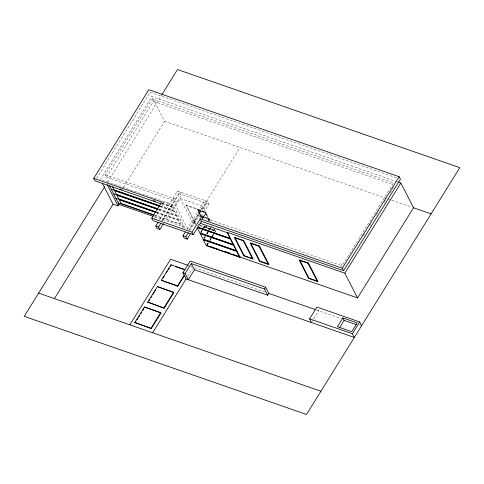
<?xml version="1.0" encoding="UTF-8"?>
<svg xmlns="http://www.w3.org/2000/svg" width="484" height="484" viewBox="0 0 484 484"><rect width="100%" height="100%" fill="white"/><g stroke="black" fill="none" stroke-linecap="round" stroke-linejoin="round"><path stroke-width="0.36" stroke-dasharray="2.42 1.81" d="M96.588 178.293L150.07 92.184L396.874 177.961M397.297 181.79L151.915 96.498L100.394 179.449L175.831 205.67L188.155 229.749M177.071 201.719L106.407 177.156L105.137 174.682L152.182 98.942L393.589 182.849L341.323 267.005M106.407 177.156L153.446 101.416L152.182 98.942M107.454 182.293L161.571 95.16M123.359 187.604L164.578 121.248L151.915 96.498M154.571 218.163L163.06 204.496L161.795 202.022M159.629 219.863L177.513 191.065L207.69 201.556L208.955 204.03L200.388 217.83M161.789 220.904L178.784 193.539L177.513 191.065M162.4 220.825L180.284 192.027L181.554 194.501L164.953 221.23M183.121 228L172.492 207.225L173.423 205.718L162.763 202.016M175.831 205.67L180.314 198.458L202.947 206.323L206.009 212.307L202.276 218.308M180.314 198.458L192.977 223.203L195.494 224.08L186.074 205.01L197.393 208.943L202.191 218.326M183.781 228.17L184.398 227.165L173.423 205.718M201.132 217.588L197.018 209.548L197.393 208.943M198.174 210.286L198.361 209.989L205.525 212.476L208.289 218.55L205.337 212.778L198.174 210.286L201.126 216.064L208.689 218.665L209.675 220.589M186.951 229.331L204.823 200.558L206.087 203.032L189.286 230.082M195.5 224.376L193.8 221.055L202.947 206.323M188.494 230.414L240.016 147.469M189.788 230.384L207.69 201.556M201.126 216.064L198.361 209.989M202.324 218.399L201.525 216.173L202.512 218.096M197.551 225.919L200.309 221.478M202.463 218.375L206.009 212.67L197.018 209.548M202.487 218.726L206.22 213.081L202.675 218.786M209.487 220.886L208.689 218.665M200.322 232.737L201.901 230.202M203.474 227.668L204.653 225.768M208.199 220.063L208.985 218.792L206.033 213.02M200.908 232.169L202.875 228.999M203.268 228.363L205.234 225.199M207.993 220.758L208.985 218.792M200.927 232.514L202.112 230.614M203.685 228.079L205.652 224.909M208.017 221.103L209.384 219.27L208.598 220.541M201.114 232.58L202.3 230.68M203.873 228.145L205.839 224.975M214.333 229.241L215.58 231.425L206.62 228.309L206.995 227.71L206.305 226.373M207.273 228.073L207.461 227.77L214.624 230.263L214.436 230.566L207.273 228.073L206.347 226.27M203.885 238.291L205.065 236.386M206.638 233.851L207.424 232.586M209.003 230.051L210.183 228.145M210.576 227.516L211.756 225.611M204.042 238.346L205.222 236.44M206.795 233.905L208.767 230.741M209.161 230.106L211.127 226.936M204.49 238.067L205.276 236.803M206.849 234.268L208.029 232.362M209.608 229.827L210.788 227.928M204.647 238.122L205.434 236.857M207.007 234.323L208.187 232.417M209.766 229.882L210.945 227.982M206.638 245.14L208.217 242.599M209.79 240.058L210.976 238.152M211.369 237.517L213.341 234.341M207.188 244.559L208.374 242.653M209.947 240.112L211.925 236.936M212.319 236.301L214.291 233.125M214.684 232.489L215.471 231.219M206.65 245.497L208.64 242.284M209.04 241.643L211.036 238.437M211.435 237.789L213.825 233.941M214.224 233.3L215.61 231.068L199.735 225.55M187.592 276.491L192.596 268.432M207.69 244.13L208.477 242.859M210.056 240.318L212.028 237.142M212.422 236.507L214.787 232.695M363.544 235.732L364.736 233.82M369.492 226.161L371.869 222.338M376.231 215.313L379.002 210.849M384.157 202.554L385.742 200.001M390.098 192.983L393.667 187.241M311.472 322.562L318.787 310.782L317.522 308.308M153.446 101.416L392.712 184.579M164.578 121.248L387.109 198.591M387.823 198.839L412.102 207.279M178.784 193.539L208.955 204.03M105.137 174.682L175.807 199.245M185.886 205.313L206.009 212.307M201.314 215.761L208.477 218.248M201.338 216.475L208.501 218.962M162.188 203.171L174.27 207.37M162.079 203.474L171.336 206.692L173.236 210.401L160.422 205.948M161.831 203.516L172.492 207.225M161.644 204.006L163.06 204.496M160.246 206.226L176.593 211.907M160.131 206.523L173.659 211.23L175.559 214.938L159.182 209.245M193.8 221.055L197.569 222.362M159.012 209.53L178.911 216.445M158.891 209.826L175.982 215.761L177.882 219.476L156.52 212.052M199.922 225.254L206.995 227.71M156.362 212.337L181.234 220.982M156.943 212.875L178.3 220.299L180.199 224.013L154.571 215.102M154.42 215.392L183.557 225.514M154.553 216.79L184.398 227.165M190.514 266.2L191.942 266.696M194.792 267.688L265.25 292.173M316.645 310.038L341.274 318.599M359.545 324.952L361.651 325.684M340.803 263.326L342.067 265.801L198.73 215.979L200.001 218.453M206.009 212.67L206.22 213.081M209.173 218.859L209.384 219.27M209.197 219.204L210.183 221.127M214.007 229.059L214.624 230.263M213.819 229.362L214.436 230.566M205.591 226.3L206.62 228.309M186.074 205.01L195.675 223.777M173.036 198.283L174.3 200.757"/><path stroke-width="0.73" d="M160.93 203.758L95.003 180.841L93.739 178.366L148.806 89.709L399.173 176.727L400.443 179.201L343.598 270.719L201.519 221.339L200.255 218.865L191.997 232.163L193.261 234.637L201.519 221.339M104.671 186.776L24.2 316.342L306.511 414.461L459.8 167.658L177.489 69.539L161.971 94.519M54.414 298.616L113.056 204.194L102.445 183.466M113.056 204.194L118.084 205.942L119.016 204.442L109.221 185.293M193.261 234.637L153.029 220.65L151.758 218.175L161.795 202.022L93.739 178.366M163.374 223.771L159.817 229.501L157.046 228.539L155.781 226.064L158.056 222.398M159.817 229.501L158.552 227.026L160.827 223.36M190.611 233.572L187.126 239.175L184.259 238.176L182.994 235.702L185.366 231.89M129.851 324.837L170.574 259.267L188.379 265.456M187.126 239.175L185.862 236.7L188.234 232.889M134.879 322.489L144.51 306.977L160.742 312.616L160.936 313.003L151.304 328.515L134.879 322.489L151.304 328.515M147.753 302.119L157.391 286.601L173.617 292.239L173.81 292.626L164.179 308.145L147.753 302.119L164.179 308.145M184.694 275.106L177.755 286.28L161.329 280.254L170.967 264.736L185.082 269.642M135.072 322.876L135.847 321.636M137.002 319.773L138.158 317.909M138.926 316.669L139.701 315.429M140.856 313.565L141.624 312.325M142.786 310.462L143.942 308.604M149.108 300.643L149.877 299.402M151.032 297.539L151.807 296.299M152.962 294.435L154.118 292.572M154.886 291.332L155.66 290.091M163.072 278.155L164.227 276.291M166.538 272.571L167.313 271.33M168.468 269.467L169.237 268.227M170.392 266.363L171.167 265.123L170.967 264.736M236.476 250.972L203.189 239.405L200.237 233.633L200.533 233.149L233.82 244.716L233.524 245.2L236.476 250.972L236.773 250.494M203.189 239.405L203.492 238.927M361.651 325.684L359.751 321.969L316.887 307.074L309.572 318.847L352.437 333.748L354.336 337.463L186.05 278.966L182.885 272.782L190.2 261.003L265.643 287.224L268.808 293.413L315.931 309.79M230.444 238.122L230.148 238.6L227.274 232.32L239.937 257.064L239.925 256.708L239.641 257.161L206.353 245.594L203.401 239.816L203.697 239.338L236.283 250.658M151.105 328.128L160.742 312.616M191.283 263.574L194.453 269.757L188.258 279.734L185.088 273.551L191.283 263.574L264.518 289.027L267.688 295.216L268.808 293.413M163.979 307.757L173.617 292.239M177.755 286.28L177.561 285.893L184.114 275.342M206.353 245.594L206.638 245.14L206.807 245.551M152.642 332.756L186.05 278.966M233.82 244.716L233.609 244.305L233.312 244.789L230.354 239.011L230.656 238.533L198.265 227.274M239.641 257.161L236.688 251.384L236.985 250.906M264.518 289.027L265.643 287.224M343.598 270.719L342.333 268.245L399.173 176.727M400.867 183.031L413.53 207.775L357.531 297.938L344.868 273.194L400.867 183.031L398.011 182.038M342.829 317.915L337.378 326.688L351.801 331.697L357.246 322.925L342.829 317.915L344.094 320.39L356.454 324.685M339.423 327.91L344.094 320.39M352.437 333.748L359.751 321.969M413.53 207.775L431.093 213.88M119.905 188.948L122.035 189.686M153.307 200.551L155.437 201.296M200.255 218.865L342.333 268.245M159.708 205.7L114.139 189.861L112.56 186.77M111.211 189.183L159.538 205.978M159.417 206.275L114.563 190.684L116.462 194.399L157.76 208.749M227.274 232.32L344.868 273.194M200.382 223.342L227.087 232.623M113.534 193.721L158.304 209.282M157.469 209.33L116.886 195.221L118.786 198.936L155.806 211.804M115.851 198.252L156.362 212.337M155.521 212.379L119.209 199.759L121.109 203.474L153.858 214.854M197.569 227.28L230.148 238.6M230.354 239.011L197.073 227.444L200.025 233.221L233.312 244.789M118.175 202.79L153.706 215.144M119.016 204.442L153.132 216.3M200.237 233.633L233.524 245.2M151.758 218.175L191.997 232.163M203.401 239.816L236.688 251.384M155.781 226.064L158.552 227.026M182.994 235.702L185.862 236.7M224.413 251.317L229.349 253.035M210.425 246.628L218.175 249.321M227.341 252.503L229.452 253.241M232.272 254.221L240.028 256.913M206.65 245.497L357.531 297.938M194.453 269.757L267.688 295.216M175.402 266.593L184.573 269.782M182.885 272.782L185.088 273.551M161.329 280.254L177.561 285.893M173.81 292.626L157.391 286.601M160.936 313.003L144.51 306.977M38.617 293.129L320.928 391.247M309.572 318.847L311.472 322.562M107.109 184.501L118.084 205.942M243.724 240.584L234.292 237.305L243.791 255.867L253.223 259.14L243.724 240.584M259.442 246.047L250.01 242.768L259.509 261.324L268.941 264.603L259.442 246.047M308.471 263.084L299.039 259.811L308.538 278.367L317.97 281.646L308.471 263.084M243.307 240.778L235.133 237.934L244.208 255.667L252.382 258.51L243.307 240.778M259.025 246.241L250.851 243.398L259.926 261.13L268.1 263.974L259.025 246.241M308.054 263.284L299.88 260.44L308.955 278.173L317.129 281.016L308.054 263.284"/></g></svg>
